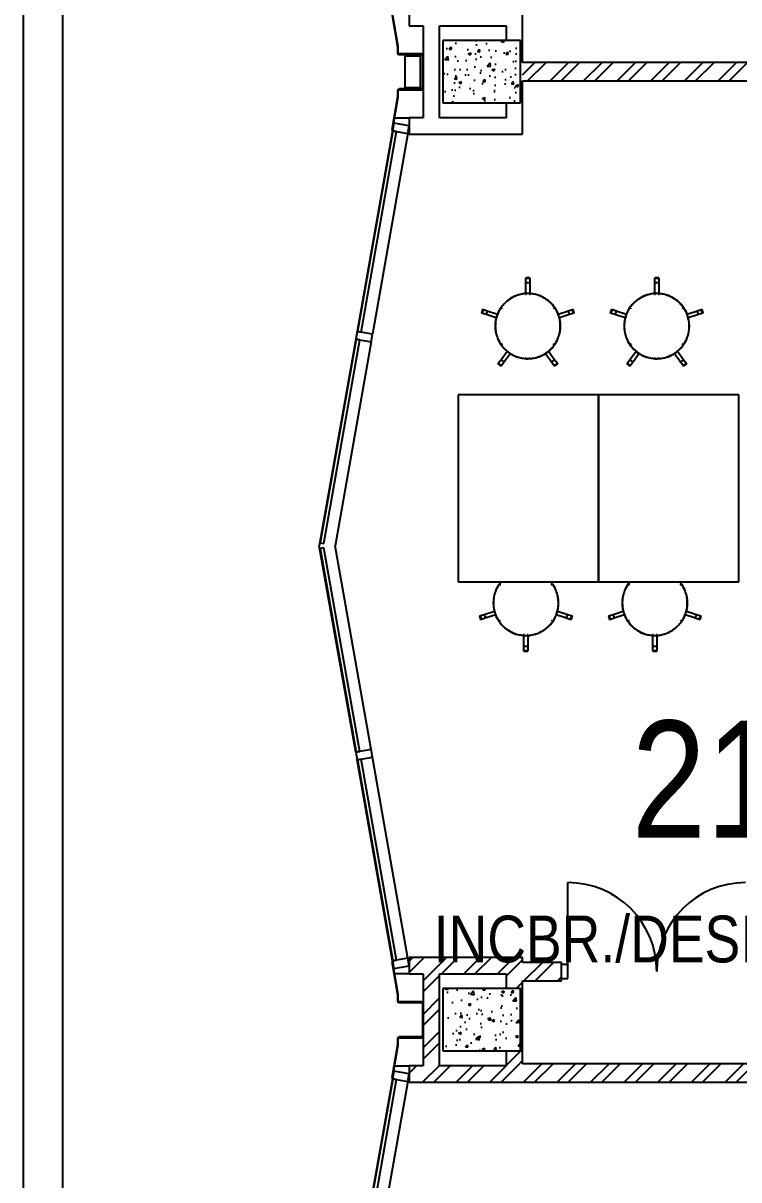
# Model space of a CAD drawing. Extents: x 6433 to 75181, y -2986 to 56414.
# Drawn here: x 21841 to 26433, y 13457 to 20876 of the extents above; entities that cross this region are included whole.
import ezdxf

# ---------------------------------------------------------------- set-up
doc = ezdxf.new("R2010")
doc.units = 0
doc.header["$MEASUREMENT"] = 0
for name, color, linetype in [('A-Column__Concrete', 7, 'CONTINUOUS'), ('A-Column__Steel', 4, 'CONTINUOUS'), ('A-Door', 160, 'CONTINUOUS'), ('A-Furniture', 252, 'CONTINUOUS'), ('A-Hatch__Brick', 2, 'CONTINUOUS'), ('A-Hatch__Concrete', 252, 'CONTINUOUS'), ('A-Text__Primary Room', 6, 'CONTINUOUS'), ('A-Wall__Brick', 6, 'CONTINUOUS'), ('A-Wall__Stud', 90, 'CONTINUOUS'), ('A-Window', 4, 'CONTINUOUS')]:
    doc.layers.add(name, color=color, linetype=linetype)
doc.styles.add('Arial Narrow', font='ARIALN.TTF', dxfattribs={"height": 750})
pattern_1 = [(45, (8381.06, 65736.02), (-107.76307, 107.76307), []), (45, (8452.9, 65736.02), (-107.76307, 107.76307), [])]
pattern_2 = [(50, (8381.06, 65736.02), (182.18467, -15.9391), [19.05, -209.55]), (355, (8381.06, 65736.02), (-35.2434, 191.05685), [15.24, -167.6406]), (100.45144, (8396.24, 65734.7), (146.94125, 175.11775), [16.19, -178.09024]), (46.1842, (8381.06, 65786.82), (271.079, -42.0423), [28.575, -314.325]), (96.63556, (8403.65, 65783.32), (237.4041, 247.4261), [24.285, -267.1356]), (351.18415, (8381.06, 65786.82), (237.4041, 247.4261), [22.86, -251.4597]), (21, (8406.46, 65774.12), (151.6144, -102.2652), [19.05, -209.55]), (326, (8406.46, 65774.12), (61.802, 184.18797), [15.24, -167.64]), (71.45144, (8419.1, 65765.6), (213.4164, 81.92277), [16.19, -178.08994]), (37.5, (8381.06, 65736.02), (3.0886, 84.55504), [0, -165.608, 0, -170.18, 0, -168.275]), (7.5, (8381.06, 65736.02), (66.81966, 100.18057), [0, -97.028, 0, -161.798, 0, -64.135]), (327.5, (8324.416, 65736.02), (135.590595, -5.72874), [0, -63.5, 0, -198.12, 0, -262.89]), (317.5, (8299.02, 65736.02), (148.12918, 25.4265), [0, -82.55, 0, -131.572, 0, -186.69])]

msp = doc.modelspace()

# ---------------------------------------------------------------- hatches: boundary and pattern name
at = {"layer": 'A-Hatch__Brick'}
h = msp.add_hatch(dxfattribs=at)
h.set_pattern_fill('ANSI32', color=256, scale=16, style=0)
h.set_pattern_definition(pattern_1)
h.paths.add_polyline_path([(28725.9, 20504.9), (28725.9, 20622.9), (25045.8, 20622.9), (25045.8, 20504.9), (28607.9, 20504.9)])
h = msp.add_hatch(dxfattribs=at)
h.set_pattern_fill('ANSI32', color=256, scale=16, style=0)
h.set_pattern_definition(pattern_1)
h.paths.add_polyline_path([(25045.8, 14851.9), (25045.8, 14883.9), (24317.6, 14883.9), (24317.6, 14778.9), (25045.8, 14778.9)])
h = msp.add_hatch(dxfattribs=at)
h.set_pattern_fill('ANSI32', color=256, scale=16, style=0)
h.set_pattern_definition(pattern_1)
h.paths.add_polyline_path([(26792.8, 14851.9), (26515.8, 14851.9), (26515.8, 14733.9), (26792.8, 14733.9)])
h.paths.add_polyline_path([(25295.8, 14851.9), (25045.8, 14851.9), (25045.8, 14733.9), (25295.8, 14733.9)])
h = msp.add_hatch(dxfattribs=at)
h.set_pattern_fill('ANSI32', color=256, scale=16, style=0)
h.set_pattern_definition(pattern_1)
h.paths.add_polyline_path([(24512.8, 14778.9), (24407.8, 14778.9), (24407.8, 14188.9), (24512.8, 14188.9), (24512.8, 14578.8)])
h = msp.add_hatch(dxfattribs=at)
h.set_pattern_fill('ANSI32', color=256, scale=16, style=0)
h.set_pattern_definition(pattern_1)
h.paths.add_polyline_path([(25045.8, 14733.9), (25045.8, 14778.9), (24940.8, 14778.9), (24940.8, 14683.9), (25032.8, 14683.9), (25032.8, 14283.9), (24940.8, 14283.9), (24940.8, 14188.9), (25045.8, 14188.9), (25045.8, 14683.9)])
h = msp.add_hatch(dxfattribs=at)
h.set_pattern_fill('ANSI32', color=256, scale=16, style=0)
h.set_pattern_definition(pattern_1)
h.paths.add_polyline_path([(25045.8, 14188.9), (24317.6, 14188.9), (24317.6, 14083.9), (25045.8, 14083.9)])
h = msp.add_hatch(dxfattribs=at)
h.set_pattern_fill('ANSI32', color=256, scale=16, style=0)
h.set_pattern_definition(pattern_1)
h.paths.add_polyline_path([(26910.8, 14084.9), (26910.8, 14201.9), (25045.8, 14201.9), (25045.8, 14083.9), (26910.8, 14083.9)])
at = {"layer": 'A-Hatch__Concrete'}
h = msp.add_hatch(dxfattribs=at)
h.set_pattern_fill('AR-CONC', color=256, style=0)
h.set_pattern_definition(pattern_2)
h.paths.add_polyline_path([(25032.8, 20763.9), (24532.8, 20763.9), (24532.8, 20363.9), (25032.8, 20363.9)])
h = msp.add_hatch(dxfattribs=at)
h.set_pattern_fill('AR-CONC', color=256, style=0)
h.set_pattern_definition(pattern_2)
h.paths.add_polyline_path([(25032.8, 14683.9), (24532.8, 14683.9), (24532.8, 14283.9), (25032.8, 14283.9)])

# ---------------------------------------------------------------- linework, layer by layer
at = {"layer": 'A-Column__Concrete'}
for p, q in [((24532.8, 20763.9), (24532.8, 20363.9)), ((25032.8, 20763.9), (24532.8, 20763.9)), ((25032.8, 20363.9), (25032.8, 20763.9)), ((24389.9, 20663.9), (24289.9, 20663.9)), ((24289.9, 20663.9), (24289.9, 20463.9)), ((24389.9, 20463.9), (24389.9, 20663.9)), ((24289.9, 20463.9), (24389.9, 20463.9)), ((24532.8, 20363.9), (25032.8, 20363.9)), ((24532.8, 14683.9), (24532.8, 14283.9)), ((25032.8, 14683.9), (24532.8, 14683.9)), ((25032.8, 14283.9), (25032.8, 14683.9)), ((24532.8, 14283.9), (25032.8, 14283.9))]:
    msp.add_line(p, q, dxfattribs=at)
at = {"layer": 'A-Column__Steel'}
for p, q in [((24205.8, 20937), (24243.2, 20724.8)), ((24248.2, 20725.3), (24210.7, 20937.9)), ((24243.2, 20724.8), (24243.2, 20683.9)), ((24248.2, 20683.9), (24248.2, 20725.3)), ((24397.8, 20678.9), (24253.2, 20678.9)), ((24253.2, 20673.9), (24398.2, 20673.9)), ((24403.2, 20668.9), (24403.2, 20458.9)), ((24407.8, 20458.9), (24407.8, 20668.9)), ((24243.2, 20402.9), (24205.8, 20190.8)), ((24210.7, 20189.9), (24248.2, 20402.5)), ((24243.2, 20443.9), (24243.2, 20402.9)), ((24248.2, 20402.5), (24248.2, 20443.9)), ((24398.2, 20453.9), (24253.2, 20453.9)), ((24253.2, 20448.9), (24397.8, 20448.9)), ((24205.8, 20190.8), (24210.7, 20189.9)), ((24210.7, 14857.9), (24205.8, 14857)), ((24205.8, 14857), (24243.2, 14644.8)), ((24248.2, 14645.3), (24210.7, 14857.9)), ((24243.2, 14644.8), (24243.2, 14603.9)), ((24248.2, 14603.9), (24248.2, 14645.3)), ((24397.8, 14598.9), (24253.2, 14598.9)), ((24253.2, 14593.9), (24398.2, 14593.9)), ((24403.2, 14588.9), (24403.2, 14378.9)), ((24407.8, 14378.9), (24407.8, 14588.9)), ((24243.2, 14322.9), (24205.8, 14110.8)), ((24210.7, 14109.9), (24248.2, 14322.5)), ((24243.2, 14363.9), (24243.2, 14322.9)), ((24248.2, 14322.5), (24248.2, 14363.9)), ((24398.2, 14373.9), (24253.2, 14373.9)), ((24253.2, 14368.9), (24397.8, 14368.9)), ((24205.8, 14110.8), (24210.7, 14109.9))]:
    msp.add_line(p, q, dxfattribs=at)
for centre, radius, start, end in [((24253.2, 20683.9), 10, 180, 270), ((24253.2, 20683.9), 5, 180, 270), ((24397.8, 20668.9), 10, 0, 90), ((24398.2, 20668.9), 5, 0, 90), ((24253.2, 20443.9), 10, 90, 180), ((24253.2, 20443.9), 5, 90, 180), ((24397.8, 20458.9), 10, 270, 0), ((24398.2, 20458.9), 5, 270, 0), ((24253.2, 14603.9), 10, 180, 270), ((24253.2, 14603.9), 5, 180, 270), ((24397.8, 14588.9), 10, 0, 90), ((24398.2, 14588.9), 5, 0, 90), ((24253.2, 14363.9), 10, 90, 180), ((24253.2, 14363.9), 5, 90, 180), ((24397.8, 14378.9), 10, 270, 0), ((24398.2, 14378.9), 5, 270, 0)]:
    msp.add_arc(centre, radius, start, end, dxfattribs=at)
at = {"layer": 'A-Door'}
for p, q in [((25335.8, 14793.9), (25335.8, 15363.9)), ((25335.8, 14837.9), (25295.8, 14837.9)), ((25335.8, 14747.9), (25335.8, 14837.9)), ((25295.8, 14747.9), (25335.8, 14747.9))]:
    msp.add_line(p, q, dxfattribs=at)
at = {"layer": 'A-Door', "color": 252}
for centre, start, end in [((25335.8, 14793.9), 0, 90), ((26475.8, 14793.9), 90, 180)]:
    msp.add_arc(centre, 570, start, end, dxfattribs=at)
at = {"layer": 'A-Furniture'}
for p, q in [((25091.7, 19242.5), (25066.3, 19242.5)), ((25066.3, 19209.6), (25066.3, 19242.5)), ((25091.7, 19242.5), (25066.3, 19242.5)), ((25091.7, 19237.7), (25066.3, 19237.7)), ((25091.7, 19242.5), (25091.7, 19209.6)), ((25918.7, 19242.5), (25893.3, 19242.5)), ((25893.3, 19209.6), (25893.3, 19242.5)), ((25918.7, 19242.5), (25893.3, 19242.5)), ((25918.7, 19237.7), (25893.3, 19237.7)), ((25918.7, 19242.5), (25918.7, 19209.6)), ((25064.6, 19140.9), (25056.3, 19140.2)), ((25072.9, 19141.4), (25064.6, 19140.9)), ((25091.7, 19210.4), (25066.3, 19210.4)), ((25066.3, 19204.2), (25066.3, 19210.4)), ((25091.7, 19210.4), (25066.3, 19210.4)), ((25066.3, 19141), (25066.3, 19204.2)), ((25081.3, 19141.4), (25072.9, 19141.4)), ((25089.6, 19141.2), (25081.3, 19141.4)), ((25097.9, 19140.6), (25089.6, 19141.2)), ((25091.7, 19210.4), (25091.7, 19204.2)), ((25091.7, 19204.2), (25091.7, 19141)), ((25891.6, 19140.9), (25883.3, 19140.2)), ((25899.9, 19141.4), (25891.6, 19140.9)), ((25918.7, 19210.4), (25893.3, 19210.4)), ((25893.3, 19204.2), (25893.3, 19210.4)), ((25918.7, 19210.4), (25893.3, 19210.4)), ((25893.3, 19141), (25893.3, 19204.2)), ((25908.3, 19141.4), (25899.9, 19141.4)), ((25916.6, 19141.2), (25908.3, 19141.4)), ((25924.9, 19140.6), (25916.6, 19141.2)), ((25918.7, 19210.4), (25918.7, 19204.2)), ((25918.7, 19204.2), (25918.7, 19141)), ((24919.8, 19067.5), (24914.5, 19061)), ((24925.3, 19073.8), (24919.8, 19067.5)), ((24931, 19079.8), (24925.3, 19073.8)), ((24937, 19085.6), (24931, 19079.8)), ((24943.2, 19091.2), (24937, 19085.6)), ((24949.7, 19096.5), (24943.2, 19091.2)), ((24956.3, 19101.5), (24949.7, 19096.5)), ((24963.1, 19106.3), (24956.3, 19101.5)), ((24970.2, 19110.8), (24963.1, 19106.3)), ((24977.4, 19115), (24970.2, 19110.8)), ((24984.7, 19118.9), (24977.4, 19115)), ((24992.2, 19122.5), (24984.7, 19118.9)), ((24999.9, 19125.8), (24992.2, 19122.5)), ((25007.7, 19128.9), (24999.9, 19125.8)), ((25015.6, 19131.6), (25007.7, 19128.9)), ((25023.6, 19133.9), (25015.6, 19131.6)), ((25031.6, 19136), (25023.6, 19133.9)), ((25039.8, 19137.7), (25031.6, 19136)), ((25048, 19139.1), (25039.8, 19137.7)), ((25056.3, 19140.2), (25048, 19139.1)), ((25106.2, 19139.7), (25097.9, 19140.6)), ((25114.5, 19138.4), (25106.2, 19139.7)), ((25122.6, 19136.8), (25114.5, 19138.4)), ((25130.8, 19134.9), (25122.6, 19136.8)), ((25138.8, 19132.7), (25130.8, 19134.9)), ((25146.7, 19130.1), (25138.8, 19132.7)), ((25154.6, 19127.3), (25146.7, 19130.1)), ((25162.3, 19124.1), (25154.6, 19127.3)), ((25169.9, 19120.6), (25162.3, 19124.1)), ((25177.3, 19116.8), (25169.9, 19120.6)), ((25184.6, 19112.8), (25177.3, 19116.8)), ((25191.7, 19108.4), (25184.6, 19112.8)), ((25198.6, 19103.7), (25191.7, 19108.4)), ((25205.3, 19098.8), (25198.6, 19103.7)), ((25211.9, 19093.6), (25205.3, 19098.8)), ((25218.2, 19088.2), (25211.9, 19093.6)), ((25224.3, 19082.5), (25218.2, 19088.2)), ((25230.1, 19076.6), (25224.3, 19082.5)), ((25235.8, 19070.4), (25230.1, 19076.6)), ((25241.1, 19064), (25235.8, 19070.4)), ((25746.8, 19067.5), (25741.5, 19061)), ((25752.3, 19073.8), (25746.8, 19067.5)), ((25758, 19079.8), (25752.3, 19073.8)), ((25764, 19085.6), (25758, 19079.8)), ((25770.2, 19091.2), (25764, 19085.6)), ((25776.7, 19096.5), (25770.2, 19091.2)), ((25783.3, 19101.5), (25776.7, 19096.5)), ((25790.2, 19106.3), (25783.3, 19101.5)), ((25797.2, 19110.8), (25790.2, 19106.3)), ((25804.4, 19115), (25797.2, 19110.8)), ((25811.8, 19118.9), (25804.4, 19115)), ((25819.3, 19122.5), (25811.8, 19118.9)), ((25826.9, 19125.8), (25819.3, 19122.5)), ((25834.7, 19128.9), (25826.9, 19125.8)), ((25842.6, 19131.6), (25834.7, 19128.9)), ((25850.6, 19133.9), (25842.6, 19131.6)), ((25858.7, 19136), (25850.6, 19133.9)), ((25866.8, 19137.7), (25858.7, 19136)), ((25875, 19139.1), (25866.8, 19137.7)), ((25883.3, 19140.2), (25875, 19139.1)), ((25933.2, 19139.7), (25924.9, 19140.6)), ((25941.5, 19138.4), (25933.2, 19139.7)), ((25949.7, 19136.8), (25941.5, 19138.4)), ((25957.8, 19134.9), (25949.7, 19136.8)), ((25965.8, 19132.7), (25957.8, 19134.9)), ((25973.8, 19130.1), (25965.8, 19132.7)), ((25981.6, 19127.3), (25973.8, 19130.1)), ((25989.3, 19124.1), (25981.6, 19127.3)), ((25996.9, 19120.6), (25989.3, 19124.1)), ((26004.3, 19116.8), (25996.9, 19120.6)), ((26011.6, 19112.8), (26004.3, 19116.8)), ((26018.7, 19108.4), (26011.6, 19112.8)), ((26025.6, 19103.7), (26018.7, 19108.4)), ((26032.4, 19098.8), (26025.6, 19103.7)), ((26038.9, 19093.6), (26032.4, 19098.8)), ((26045.2, 19088.2), (26038.9, 19093.6)), ((26051.3, 19082.5), (26045.2, 19088.2)), ((26057.2, 19076.6), (26051.3, 19082.5)), ((26062.8, 19070.4), (26057.2, 19076.6)), ((26068.2, 19064), (26062.8, 19070.4)), ((24788.6, 19040.7), (24780.8, 19016.5)), ((24788.6, 19040.7), (24780.8, 19016.5)), ((24812, 19006.4), (24780.8, 19016.5)), ((24793.2, 19039.2), (24785.3, 19015.1)), ((24788.6, 19040.7), (24819.9, 19030.6)), ((24819.1, 19030.8), (24811.2, 19006.7)), ((24819.1, 19030.8), (24811.2, 19006.7)), ((24817.2, 19004.7), (24811.2, 19006.7)), ((24876.7, 18985.4), (24817.2, 19004.7)), ((24819.1, 19030.8), (24825, 19028.9)), ((24825, 19028.9), (24885.3, 19009.3)), ((24879.9, 18994.9), (24877.6, 18986.9)), ((24882.6, 19002.8), (24879.9, 18994.9)), ((24885.5, 19010.6), (24882.6, 19002.8)), ((24888.8, 19018.3), (24885.5, 19010.6)), ((24892.3, 19025.8), (24888.8, 19018.3)), ((24896.2, 19033.2), (24892.3, 19025.8)), ((24900.3, 19040.4), (24896.2, 19033.2)), ((24904.8, 19047.5), (24900.3, 19040.4)), ((24909.5, 19054.4), (24904.8, 19047.5)), ((24914.5, 19061), (24909.5, 19054.4)), ((25246.3, 19057.5), (25241.1, 19064)), ((25251.1, 19050.7), (25246.3, 19057.5)), ((25255.7, 19043.7), (25251.1, 19050.7)), ((25260, 19036.5), (25255.7, 19043.7)), ((25264, 19029.2), (25260, 19036.5)), ((25267.7, 19021.7), (25264, 19029.2)), ((25271.1, 19014.1), (25267.7, 19021.7)), ((25274.2, 19006.4), (25271.1, 19014.1)), ((25272.7, 19009.3), (25333, 19028.9)), ((25276.9, 18998.5), (25274.2, 19006.4)), ((25279.4, 18990.6), (25276.9, 18998.5)), ((25340.9, 19004.7), (25281.3, 18985.4)), ((25333, 19028.9), (25338.9, 19030.8)), ((25338.2, 19030.6), (25369.4, 19040.7)), ((25346.8, 19006.7), (25338.9, 19030.8)), ((25346.8, 19006.7), (25338.9, 19030.8)), ((25346.8, 19006.7), (25340.9, 19004.7)), ((25377.2, 19016.5), (25346, 19006.4)), ((25372.7, 19015.1), (25364.9, 19039.2)), ((25377.2, 19016.5), (25369.4, 19040.7)), ((25377.2, 19016.5), (25369.4, 19040.7)), ((25615.7, 19040.7), (25607.8, 19016.5)), ((25615.7, 19040.7), (25607.8, 19016.5)), ((25639, 19006.4), (25607.8, 19016.5)), ((25620.2, 19039.2), (25612.3, 19015.1)), ((25615.7, 19040.7), (25646.9, 19030.6)), ((25646.1, 19030.8), (25638.3, 19006.7)), ((25646.1, 19030.8), (25638.3, 19006.7)), ((25644.2, 19004.7), (25638.3, 19006.7)), ((25703.8, 18985.4), (25644.2, 19004.7)), ((25646.1, 19030.8), (25652, 19028.9)), ((25652, 19028.9), (25712.4, 19009.3)), ((25706.9, 18994.9), (25704.6, 18986.9)), ((25709.6, 19002.8), (25706.9, 18994.9)), ((25712.5, 19010.6), (25709.6, 19002.8)), ((25715.8, 19018.3), (25712.5, 19010.6)), ((25719.3, 19025.8), (25715.8, 19018.3)), ((25723.2, 19033.2), (25719.3, 19025.8)), ((25727.4, 19040.4), (25723.2, 19033.2)), ((25731.8, 19047.5), (25727.4, 19040.4)), ((25736.5, 19054.4), (25731.8, 19047.5)), ((25741.5, 19061), (25736.5, 19054.4)), ((26073.3, 19057.5), (26068.2, 19064)), ((26078.1, 19050.7), (26073.3, 19057.5)), ((26082.7, 19043.7), (26078.1, 19050.7)), ((26087, 19036.5), (26082.7, 19043.7)), ((26091, 19029.2), (26087, 19036.5)), ((26094.7, 19021.7), (26091, 19029.2)), ((26098.1, 19014.1), (26094.7, 19021.7)), ((26101.2, 19006.4), (26098.1, 19014.1)), ((26099.7, 19009.3), (26160.1, 19028.9)), ((26104, 18998.5), (26101.2, 19006.4)), ((26106.4, 18990.6), (26104, 18998.5)), ((26167.9, 19004.7), (26108.3, 18985.4)), ((26160.1, 19028.9), (26166, 19030.8)), ((26165.2, 19030.6), (26196.4, 19040.7)), ((26173.8, 19006.7), (26166, 19030.8)), ((26173.8, 19006.7), (26166, 19030.8)), ((26173.8, 19006.7), (26167.9, 19004.7)), ((26204.3, 19016.5), (26173, 19006.4)), ((26199.7, 19015.1), (26191.9, 19039.2)), ((26204.3, 19016.5), (26196.4, 19040.7)), ((26204.3, 19016.5), (26196.4, 19040.7)), ((24870.6, 18937.4), (24870.5, 18932.9)), ((24870.5, 18932.9), (24870.7, 18924.6)), ((24870.9, 18945.8), (24870.6, 18937.4)), ((24870.7, 18924.6), (24871.2, 18916.3)), ((24871.6, 18954.1), (24870.9, 18945.8)), ((24872.6, 18962.4), (24871.6, 18954.1)), ((24873.9, 18970.6), (24872.6, 18962.4)), ((24875.6, 18978.8), (24873.9, 18970.6)), ((24877.6, 18986.9), (24875.6, 18978.8)), ((25281.5, 18982.5), (25279.4, 18990.6)), ((25283.4, 18974.4), (25281.5, 18982.5)), ((25284.9, 18966.2), (25283.4, 18974.4)), ((25286, 18957.9), (25284.9, 18966.2)), ((25286.9, 18949.6), (25286, 18957.9)), ((25286.4, 18911.8), (25287.1, 18920.1)), ((25287.4, 18941.3), (25286.9, 18949.6)), ((25287.1, 18920.1), (25287.5, 18928.4)), ((25287.5, 18932.9), (25287.4, 18941.3)), ((25287.5, 18928.4), (25287.5, 18932.9)), ((25697.6, 18937.4), (25697.5, 18932.9)), ((25697.5, 18932.9), (25697.7, 18924.6)), ((25697.9, 18945.8), (25697.6, 18937.4)), ((25697.7, 18924.6), (25698.2, 18916.3)), ((25698.6, 18954.1), (25697.9, 18945.8)), ((25699.6, 18962.4), (25698.6, 18954.1)), ((25701, 18970.6), (25699.6, 18962.4)), ((25702.6, 18978.8), (25701, 18970.6)), ((25704.6, 18986.9), (25702.6, 18978.8)), ((26108.6, 18982.5), (26106.4, 18990.6)), ((26110.4, 18974.4), (26108.6, 18982.5)), ((26111.9, 18966.2), (26110.4, 18974.4)), ((26113, 18957.9), (26111.9, 18966.2)), ((26113.9, 18949.6), (26113, 18957.9)), ((26113.5, 18911.8), (26114.2, 18920.1)), ((26114.4, 18941.3), (26113.9, 18949.6)), ((26114.2, 18920.1), (26114.5, 18928.4)), ((26114.5, 18932.9), (26114.4, 18941.3)), ((26114.5, 18928.4), (26114.5, 18932.9)), ((24871.2, 18916.3), (24872, 18908)), ((24872, 18908), (24873.2, 18899.7)), ((24873.2, 18899.7), (24874.7, 18891.5)), ((24874.7, 18891.5), (24876.5, 18883.4)), ((24876.5, 18883.4), (24878.6, 18875.3)), ((24878.6, 18875.3), (24881.1, 18867.3)), ((24881.1, 18867.3), (24883.9, 18859.5)), ((24883.9, 18859.5), (24887, 18851.7)), ((24887, 18851.7), (24890.4, 18844.1)), ((24890.4, 18844.1), (24894.1, 18836.6)), ((25265.7, 18840.1), (25269.3, 18847.6)), ((25269.3, 18847.6), (25272.5, 18855.3)), ((25272.5, 18855.3), (25275.5, 18863.1)), ((25275.5, 18863.1), (25278.1, 18871)), ((25278.1, 18871), (25280.4, 18879)), ((25280.4, 18879), (25282.4, 18887.1)), ((25282.4, 18887.1), (25284.1, 18895.3)), ((25284.1, 18895.3), (25285.4, 18903.5)), ((25285.4, 18903.5), (25286.4, 18911.8)), ((25698.2, 18916.3), (25699, 18908)), ((25699, 18908), (25700.2, 18899.7)), ((25700.2, 18899.7), (25701.7, 18891.5)), ((25701.7, 18891.5), (25703.5, 18883.4)), ((25703.5, 18883.4), (25705.6, 18875.3)), ((25705.6, 18875.3), (25708.1, 18867.3)), ((25708.1, 18867.3), (25710.9, 18859.5)), ((25710.9, 18859.5), (25714, 18851.7)), ((25714, 18851.7), (25717.4, 18844.1)), ((25717.4, 18844.1), (25721.1, 18836.6)), ((26092.7, 18840.1), (26096.3, 18847.6)), ((26096.3, 18847.6), (26099.5, 18855.3)), ((26099.5, 18855.3), (26102.5, 18863.1)), ((26102.5, 18863.1), (26105.1, 18871)), ((26105.1, 18871), (26107.5, 18879)), ((26107.5, 18879), (26109.4, 18887.1)), ((26109.4, 18887.1), (26111.1, 18895.3)), ((26111.1, 18895.3), (26112.5, 18903.5)), ((26112.5, 18903.5), (26113.5, 18911.8)), ((24894.1, 18836.6), (24898.1, 18829.3)), ((24898.1, 18829.3), (24902.4, 18822.2)), ((24902.4, 18822.2), (24906.9, 18815.2)), ((24906.9, 18815.2), (24911.8, 18808.4)), ((24909.3, 18721), (24946.6, 18772.4)), ((24911.8, 18808.4), (24916.9, 18801.8)), ((24916.9, 18801.8), (24922.3, 18795.4)), ((24922.3, 18795.4), (24927.9, 18789.3)), ((24927.9, 18789.3), (24933.7, 18783.4)), ((24933.7, 18783.4), (24939.8, 18777.7)), ((24939.8, 18777.7), (24946.2, 18772.2)), ((24946.2, 18772.2), (24952.7, 18767)), ((25208.4, 18769.4), (25214.8, 18774.7)), ((25211.4, 18772.4), (25248.7, 18721)), ((25214.8, 18774.7), (25221, 18780.3)), ((25221, 18780.3), (25227, 18786.1)), ((25227, 18786.1), (25232.8, 18792.1)), ((25232.8, 18792.1), (25238.3, 18798.4)), ((25238.3, 18798.4), (25243.5, 18804.8)), ((25243.5, 18804.8), (25248.5, 18811.5)), ((25248.5, 18811.5), (25253.2, 18818.4)), ((25253.2, 18818.4), (25257.7, 18825.4)), ((25257.7, 18825.4), (25261.8, 18832.7)), ((25261.8, 18832.7), (25265.7, 18840.1)), ((25721.1, 18836.6), (25725.1, 18829.3)), ((25725.1, 18829.3), (25729.4, 18822.2)), ((25729.4, 18822.2), (25733.9, 18815.2)), ((25733.9, 18815.2), (25738.8, 18808.4)), ((25736.3, 18721), (25773.6, 18772.4)), ((25738.8, 18808.4), (25743.9, 18801.8)), ((25743.9, 18801.8), (25749.3, 18795.4)), ((25749.3, 18795.4), (25754.9, 18789.3)), ((25754.9, 18789.3), (25760.8, 18783.4)), ((25760.8, 18783.4), (25766.9, 18777.7)), ((25766.9, 18777.7), (25773.2, 18772.2)), ((25773.2, 18772.2), (25779.7, 18767)), ((26035.4, 18769.4), (26041.8, 18774.7)), ((26038.4, 18772.4), (26075.7, 18721)), ((26041.8, 18774.7), (26048, 18780.3)), ((26048, 18780.3), (26054, 18786.1)), ((26054, 18786.1), (26059.8, 18792.1)), ((26059.8, 18792.1), (26065.3, 18798.4)), ((26065.3, 18798.4), (26070.6, 18804.8)), ((26070.6, 18804.8), (26075.5, 18811.5)), ((26075.5, 18811.5), (26080.3, 18818.4)), ((26080.3, 18818.4), (26084.7, 18825.4)), ((26084.7, 18825.4), (26088.9, 18832.7)), ((26088.9, 18832.7), (26092.7, 18840.1)), ((24886.8, 18690.1), (24904.6, 18714.5)), ((24905.7, 18716), (24909.3, 18721)), ((24905.7, 18716), (24926.2, 18701.1)), ((24905.7, 18716), (24926.2, 18701.1)), ((24925.1, 18699.6), (24907.4, 18675.2)), ((24929.9, 18706.1), (24926.2, 18701.1)), ((24966.8, 18757), (24929.9, 18706.1)), ((24952.7, 18767), (24959.4, 18762.1)), ((24959.4, 18762.1), (24966.4, 18757.5)), ((24966.4, 18757.5), (24973.5, 18753.1)), ((24973.5, 18753.1), (24980.7, 18749)), ((24980.7, 18749), (24988.2, 18745.3)), ((24988.2, 18745.3), (24995.7, 18741.8)), ((24995.7, 18741.8), (25003.5, 18738.6)), ((25003.5, 18738.6), (25011.3, 18735.7)), ((25011.3, 18735.7), (25019.2, 18733.2)), ((25019.2, 18733.2), (25027.3, 18730.9)), ((25027.3, 18730.9), (25035.4, 18729)), ((25035.4, 18729), (25043.6, 18727.5)), ((25043.6, 18727.5), (25051.8, 18726.2)), ((25051.8, 18726.2), (25060.1, 18725.3)), ((25060.1, 18725.3), (25068.4, 18724.7)), ((25068.4, 18724.7), (25076.8, 18724.4)), ((25076.8, 18724.4), (25085.1, 18724.5)), ((25085.1, 18724.5), (25093.4, 18724.9)), ((25093.4, 18724.9), (25101.7, 18725.7)), ((25101.7, 18725.7), (25110, 18726.7)), ((25110, 18726.7), (25118.2, 18728.1)), ((25118.2, 18728.1), (25126.4, 18729.9)), ((25126.4, 18729.9), (25134.5, 18731.9)), ((25134.5, 18731.9), (25142.5, 18734.3)), ((25142.5, 18734.3), (25150.4, 18737)), ((25150.4, 18737), (25158.1, 18740)), ((25158.1, 18740), (25165.8, 18743.3)), ((25165.8, 18743.3), (25173.3, 18747)), ((25173.3, 18747), (25180.7, 18750.9)), ((25180.7, 18750.9), (25187.9, 18755.1)), ((25187.9, 18755.1), (25194.9, 18759.6)), ((25228.2, 18706.1), (25191.2, 18757)), ((25194.9, 18759.6), (25201.7, 18764.4)), ((25201.7, 18764.4), (25208.4, 18769.4)), ((25231.8, 18701.1), (25228.2, 18706.1)), ((25231.8, 18701.1), (25252.4, 18716)), ((25231.8, 18701.1), (25252.4, 18716)), ((25250.6, 18675.2), (25232.9, 18699.6)), ((25248.7, 18721), (25252.4, 18716)), ((25253.5, 18714.5), (25271.2, 18690.1)), ((25713.9, 18690.1), (25731.6, 18714.5)), ((25732.7, 18716), (25736.3, 18721)), ((25732.7, 18716), (25753.2, 18701.1)), ((25732.7, 18716), (25753.2, 18701.1)), ((25752.1, 18699.6), (25734.4, 18675.2)), ((25756.9, 18706.1), (25753.2, 18701.1)), ((25793.8, 18757), (25756.9, 18706.1)), ((25779.7, 18767), (25786.5, 18762.1)), ((25786.5, 18762.1), (25793.4, 18757.5)), ((25793.4, 18757.5), (25800.5, 18753.1)), ((25800.5, 18753.1), (25807.8, 18749)), ((25807.8, 18749), (25815.2, 18745.3)), ((25815.2, 18745.3), (25822.8, 18741.8)), ((25822.8, 18741.8), (25830.5, 18738.6)), ((25830.5, 18738.6), (25838.3, 18735.7)), ((25838.3, 18735.7), (25846.3, 18733.2)), ((25846.3, 18733.2), (25854.3, 18730.9)), ((25854.3, 18730.9), (25862.4, 18729)), ((25862.4, 18729), (25870.6, 18727.5)), ((25870.6, 18727.5), (25878.8, 18726.2)), ((25878.8, 18726.2), (25887.1, 18725.3)), ((25887.1, 18725.3), (25895.5, 18724.7)), ((25895.5, 18724.7), (25903.8, 18724.4)), ((25903.8, 18724.4), (25912.1, 18724.5)), ((25912.1, 18724.5), (25920.5, 18724.9)), ((25920.5, 18724.9), (25928.8, 18725.7)), ((25928.8, 18725.7), (25937, 18726.7)), ((25937, 18726.7), (25945.3, 18728.1)), ((25945.3, 18728.1), (25953.4, 18729.9)), ((25953.4, 18729.9), (25961.5, 18731.9)), ((25961.5, 18731.9), (25969.5, 18734.3)), ((25969.5, 18734.3), (25977.4, 18737)), ((25977.4, 18737), (25985.2, 18740)), ((25985.2, 18740), (25992.8, 18743.3)), ((25992.8, 18743.3), (26000.3, 18747)), ((26000.3, 18747), (26007.7, 18750.9)), ((26007.7, 18750.9), (26014.9, 18755.1)), ((26014.9, 18755.1), (26021.9, 18759.6)), ((26055.2, 18706.1), (26018.2, 18757)), ((26021.9, 18759.6), (26028.7, 18764.4)), ((26028.7, 18764.4), (26035.4, 18769.4)), ((26058.8, 18701.1), (26055.2, 18706.1)), ((26058.8, 18701.1), (26079.4, 18716)), ((26058.8, 18701.1), (26079.4, 18716)), ((26077.7, 18675.2), (26059.9, 18699.6)), ((26075.7, 18721), (26079.4, 18716)), ((26080.5, 18714.5), (26098.2, 18690.1)), ((24886.8, 18690.1), (24907.4, 18675.2)), ((24886.8, 18690.1), (24907.4, 18675.2)), ((24889.6, 18694), (24910.2, 18679)), ((25247.8, 18679), (25268.4, 18694)), ((25250.6, 18675.2), (25271.2, 18690.1)), ((25250.6, 18675.2), (25271.2, 18690.1)), ((25713.9, 18690.1), (25734.4, 18675.2)), ((25713.9, 18690.1), (25734.4, 18675.2)), ((25716.7, 18694), (25737.2, 18679)), ((26074.9, 18679), (26095.4, 18694)), ((26077.7, 18675.2), (26098.2, 18690.1)), ((26077.7, 18675.2), (26098.2, 18690.1)), ((25532.8, 18491.9), (24632.8, 18491.9)), ((24632.8, 18491.9), (24632.8, 17291.9)), ((26432.8, 18491.9), (25532.8, 18491.9)), ((25532.8, 18491.9), (25532.8, 17291.9)), ((25532.8, 17291.9), (25532.8, 18491.9)), ((26432.8, 17291.9), (26432.8, 18491.9)), ((24632.8, 17291.9), (25532.8, 17291.9)), ((24907.4, 17291.8), (24902.2, 17285.3)), ((25228.8, 17288.3), (25225.8, 17291.9)), ((25233.9, 17281.8), (25228.8, 17288.3)), ((25532.8, 17291.9), (26432.8, 17291.9)), ((25734.4, 17291.8), (25729.2, 17285.3)), ((26055.8, 17288.3), (26052.8, 17291.9)), ((26060.9, 17281.8), (26055.8, 17288.3)), ((24867.6, 17219.2), (24865.3, 17211.2)), ((24870.2, 17227.1), (24867.6, 17219.2)), ((24873.2, 17234.9), (24870.2, 17227.1)), ((24876.4, 17242.6), (24873.2, 17234.9)), ((24880, 17250.1), (24876.4, 17242.6)), ((24883.8, 17257.5), (24880, 17250.1)), ((24888, 17264.7), (24883.8, 17257.5)), ((24892.4, 17271.8), (24888, 17264.7)), ((24897.2, 17278.7), (24892.4, 17271.8)), ((24902.2, 17285.3), (24897.2, 17278.7)), ((25238.8, 17275), (25233.9, 17281.8)), ((25243.3, 17268), (25238.8, 17275)), ((25247.6, 17260.8), (25243.3, 17268)), ((25251.6, 17253.5), (25247.6, 17260.8)), ((25255.3, 17246), (25251.6, 17253.5)), ((25258.7, 17238.4), (25255.3, 17246)), ((25261.8, 17230.7), (25258.7, 17238.4)), ((25264.6, 17222.8), (25261.8, 17230.7)), ((25267.1, 17214.9), (25264.6, 17222.8)), ((25269.2, 17206.8), (25267.1, 17214.9)), ((25694.6, 17219.2), (25692.3, 17211.2)), ((25697.2, 17227.1), (25694.6, 17219.2)), ((25700.2, 17234.9), (25697.2, 17227.1)), ((25703.4, 17242.6), (25700.2, 17234.9)), ((25707, 17250.1), (25703.4, 17242.6)), ((25710.9, 17257.5), (25707, 17250.1)), ((25715, 17264.7), (25710.9, 17257.5)), ((25719.5, 17271.8), (25715, 17264.7)), ((25724.2, 17278.7), (25719.5, 17271.8)), ((25729.2, 17285.3), (25724.2, 17278.7)), ((26065.8, 17275), (26060.9, 17281.8)), ((26070.4, 17268), (26065.8, 17275)), ((26074.6, 17260.8), (26070.4, 17268)), ((26078.6, 17253.5), (26074.6, 17260.8)), ((26082.3, 17246), (26078.6, 17253.5)), ((26085.7, 17238.4), (26082.3, 17246)), ((26088.8, 17230.7), (26085.7, 17238.4)), ((26091.6, 17222.8), (26088.8, 17230.7)), ((26094.1, 17214.9), (26091.6, 17222.8)), ((26096.2, 17206.8), (26094.1, 17214.9)), ((24858.6, 17170.1), (24858.2, 17161.7)), ((24858.2, 17161.7), (24858.2, 17157.2)), ((24858.2, 17157.2), (24858.3, 17148.9)), ((24858.3, 17148.9), (24858.8, 17140.6)), ((24859.2, 17178.4), (24858.6, 17170.1)), ((24858.8, 17140.6), (24859.7, 17132.3)), ((24860.2, 17186.7), (24859.2, 17178.4)), ((24861.6, 17194.9), (24860.2, 17186.7)), ((24863.3, 17203.1), (24861.6, 17194.9)), ((24865.3, 17211.2), (24863.3, 17203.1)), ((25271, 17198.7), (25269.2, 17206.8)), ((25272.5, 17190.5), (25271, 17198.7)), ((25273.7, 17182.2), (25272.5, 17190.5)), ((25274.5, 17173.9), (25273.7, 17182.2)), ((25274.1, 17136.1), (25274.8, 17144.4)), ((25275, 17165.6), (25274.5, 17173.9)), ((25274.8, 17144.4), (25275.1, 17152.7)), ((25275.2, 17157.2), (25275, 17165.6)), ((25275.1, 17152.7), (25275.2, 17157.2)), ((25685.6, 17170.1), (25685.2, 17161.7)), ((25685.2, 17161.7), (25685.2, 17157.2)), ((25685.2, 17157.2), (25685.4, 17148.9)), ((25685.4, 17148.9), (25685.9, 17140.6)), ((25686.3, 17178.4), (25685.6, 17170.1)), ((25685.9, 17140.6), (25686.7, 17132.3)), ((25687.3, 17186.7), (25686.3, 17178.4)), ((25688.6, 17194.9), (25687.3, 17186.7)), ((25690.3, 17203.1), (25688.6, 17194.9)), ((25692.3, 17211.2), (25690.3, 17203.1)), ((26098, 17198.7), (26096.2, 17206.8)), ((26099.5, 17190.5), (26098, 17198.7)), ((26100.7, 17182.2), (26099.5, 17190.5)), ((26101.5, 17173.9), (26100.7, 17182.2)), ((26101.1, 17136.1), (26101.8, 17144.4)), ((26102, 17165.6), (26101.5, 17173.9)), ((26101.8, 17144.4), (26102.2, 17152.7)), ((26102.2, 17157.2), (26102, 17165.6)), ((26102.2, 17152.7), (26102.2, 17157.2)), ((24768.4, 17073.6), (24799.7, 17083.8)), ((24768.4, 17073.6), (24776.3, 17049.5)), ((24768.4, 17073.6), (24776.3, 17049.5)), ((24773, 17075.1), (24780.8, 17050.9)), ((24798.9, 17083.5), (24804.8, 17085.4)), ((24798.9, 17083.5), (24806.7, 17059.4)), ((24798.9, 17083.5), (24806.7, 17059.4)), ((24804.8, 17085.4), (24864.4, 17104.8)), ((24873, 17080.9), (24812.7, 17061.3)), ((24859.7, 17132.3), (24860.8, 17124)), ((24860.8, 17124), (24862.3, 17115.8)), ((24862.3, 17115.8), (24864.1, 17107.7)), ((24864.1, 17107.7), (24866.3, 17099.6)), ((24866.3, 17099.6), (24868.7, 17091.6)), ((24868.7, 17091.6), (24871.5, 17083.8)), ((24871.5, 17083.8), (24874.6, 17076)), ((24874.6, 17076), (24878, 17068.4)), ((24878, 17068.4), (24881.7, 17061)), ((25249.5, 17057), (25253.4, 17064.4)), ((25253.4, 17064.4), (25256.9, 17071.9)), ((25256.9, 17071.9), (25260.2, 17079.6)), ((25260.2, 17079.6), (25263.1, 17087.4)), ((25320.7, 17061.3), (25260.3, 17080.9)), ((25263.1, 17087.4), (25265.8, 17095.3)), ((25265.8, 17095.3), (25268.1, 17103.3)), ((25268.1, 17103.3), (25270.1, 17111.4)), ((25269, 17104.8), (25328.5, 17085.4)), ((25270.1, 17111.4), (25271.8, 17119.6)), ((25271.8, 17119.6), (25273.1, 17127.8)), ((25273.1, 17127.8), (25274.1, 17136.1)), ((25326.6, 17059.4), (25334.4, 17083.5)), ((25326.6, 17059.4), (25334.4, 17083.5)), ((25328.5, 17085.4), (25334.4, 17083.5)), ((25333.7, 17083.8), (25364.9, 17073.6)), ((25352.5, 17050.9), (25360.4, 17075.1)), ((25357.1, 17049.5), (25364.9, 17073.6)), ((25357.1, 17049.5), (25364.9, 17073.6)), ((25595.5, 17073.6), (25626.7, 17083.8)), ((25595.5, 17073.6), (25603.3, 17049.5)), ((25595.5, 17073.6), (25603.3, 17049.5)), ((25600, 17075.1), (25607.8, 17050.9)), ((25625.9, 17083.5), (25631.8, 17085.4)), ((25625.9, 17083.5), (25633.8, 17059.4)), ((25625.9, 17083.5), (25633.8, 17059.4)), ((25631.8, 17085.4), (25691.4, 17104.8)), ((25700, 17080.9), (25639.7, 17061.3)), ((25686.7, 17132.3), (25687.8, 17124)), ((25687.8, 17124), (25689.3, 17115.8)), ((25689.3, 17115.8), (25691.2, 17107.7)), ((25691.2, 17107.7), (25693.3, 17099.6)), ((25693.3, 17099.6), (25695.8, 17091.6)), ((25695.8, 17091.6), (25698.6, 17083.8)), ((25698.6, 17083.8), (25701.6, 17076)), ((25701.6, 17076), (25705, 17068.4)), ((25705, 17068.4), (25708.7, 17061)), ((26076.5, 17057), (26080.4, 17064.4)), ((26080.4, 17064.4), (26083.9, 17071.9)), ((26083.9, 17071.9), (26087.2, 17079.6)), ((26087.2, 17079.6), (26090.2, 17087.4)), ((26147.7, 17061.3), (26087.4, 17080.9)), ((26090.2, 17087.4), (26092.8, 17095.3)), ((26092.8, 17095.3), (26095.1, 17103.3)), ((26095.1, 17103.3), (26097.1, 17111.4)), ((26096, 17104.8), (26155.6, 17085.4)), ((26097.1, 17111.4), (26098.8, 17119.6)), ((26098.8, 17119.6), (26100.1, 17127.8)), ((26100.1, 17127.8), (26101.1, 17136.1)), ((26153.6, 17059.4), (26161.5, 17083.5)), ((26153.6, 17059.4), (26161.5, 17083.5)), ((26155.6, 17085.4), (26161.5, 17083.5)), ((26160.7, 17083.8), (26191.9, 17073.6)), ((26179.6, 17050.9), (26187.4, 17075.1)), ((26184.1, 17049.5), (26191.9, 17073.6)), ((26184.1, 17049.5), (26191.9, 17073.6)), ((24807.5, 17059.6), (24776.3, 17049.5)), ((24812.7, 17061.3), (24806.7, 17059.4)), ((24881.7, 17061), (24885.7, 17053.6)), ((24885.7, 17053.6), (24890, 17046.5)), ((24890, 17046.5), (24894.6, 17039.5)), ((24894.6, 17039.5), (24899.4, 17032.7)), ((24899.4, 17032.7), (24904.5, 17026.1)), ((24904.5, 17026.1), (24909.9, 17019.7)), ((24909.9, 17019.7), (24915.5, 17013.6)), ((24915.5, 17013.6), (24921.4, 17007.7)), ((24921.4, 17007.7), (24927.5, 17002)), ((24927.5, 17002), (24933.8, 16996.5)), ((24933.8, 16996.5), (24940.4, 16991.3)), ((24940.4, 16991.3), (24947.1, 16986.4)), ((25189.4, 16988.7), (25196, 16993.7)), ((25196, 16993.7), (25202.5, 16999)), ((25202.5, 16999), (25208.7, 17004.6)), ((25208.7, 17004.6), (25214.7, 17010.4)), ((25214.7, 17010.4), (25220.4, 17016.4)), ((25220.4, 17016.4), (25225.9, 17022.7)), ((25225.9, 17022.7), (25231.2, 17029.1)), ((25231.2, 17029.1), (25236.2, 17035.8)), ((25236.2, 17035.8), (25240.9, 17042.7)), ((25240.9, 17042.7), (25245.3, 17049.7)), ((25245.3, 17049.7), (25249.5, 17057)), ((25326.6, 17059.4), (25320.7, 17061.3)), ((25357.1, 17049.5), (25325.8, 17059.6)), ((25634.5, 17059.6), (25603.3, 17049.5)), ((25639.7, 17061.3), (25633.8, 17059.4)), ((25708.7, 17061), (25712.7, 17053.6)), ((25712.7, 17053.6), (25717, 17046.5)), ((25717, 17046.5), (25721.6, 17039.5)), ((25721.6, 17039.5), (25726.5, 17032.7)), ((25726.5, 17032.7), (25731.6, 17026.1)), ((25731.6, 17026.1), (25736.9, 17019.7)), ((25736.9, 17019.7), (25742.6, 17013.6)), ((25742.6, 17013.6), (25748.4, 17007.7)), ((25748.4, 17007.7), (25754.5, 17002)), ((25754.5, 17002), (25760.8, 16996.5)), ((25760.8, 16996.5), (25767.4, 16991.3)), ((25767.4, 16991.3), (25774.1, 16986.4)), ((26016.4, 16988.7), (26023, 16993.7)), ((26023, 16993.7), (26029.5, 16999)), ((26029.5, 16999), (26035.7, 17004.6)), ((26035.7, 17004.6), (26041.7, 17010.4)), ((26041.7, 17010.4), (26047.4, 17016.4)), ((26047.4, 17016.4), (26053, 17022.7)), ((26053, 17022.7), (26058.2, 17029.1)), ((26058.2, 17029.1), (26063.2, 17035.8)), ((26063.2, 17035.8), (26067.9, 17042.7)), ((26067.9, 17042.7), (26072.4, 17049.7)), ((26072.4, 17049.7), (26076.5, 17057)), ((26153.6, 17059.4), (26147.7, 17061.3)), ((26184.1, 17049.5), (26152.8, 17059.6)), ((24947.1, 16986.4), (24954, 16981.8)), ((24954, 16981.8), (24961.1, 16977.4)), ((24961.1, 16977.4), (24968.4, 16973.3)), ((24968.4, 16973.3), (24975.8, 16969.6)), ((24975.8, 16969.6), (24983.4, 16966.1)), ((24983.4, 16966.1), (24991.1, 16962.9)), ((24991.1, 16962.9), (24998.9, 16960)), ((24998.9, 16960), (25006.9, 16957.5)), ((25006.9, 16957.5), (25014.9, 16955.2)), ((25014.9, 16955.2), (25023, 16953.3)), ((25023, 16953.3), (25031.2, 16951.8)), ((25031.2, 16951.8), (25039.5, 16950.5)), ((25039.5, 16950.5), (25047.8, 16949.6)), ((25047.8, 16949.6), (25056.1, 16949)), ((25054, 16886), (25054, 16949.1)), ((25056.1, 16949), (25064.4, 16948.7)), ((25064.4, 16948.7), (25072.8, 16948.8)), ((25072.8, 16948.8), (25081.1, 16949.2)), ((25079.4, 16949.1), (25079.4, 16886)), ((25081.1, 16949.2), (25089.4, 16950)), ((25089.4, 16950), (25097.7, 16951)), ((25097.7, 16951), (25105.9, 16952.4)), ((25105.9, 16952.4), (25114, 16954.2)), ((25114, 16954.2), (25122.1, 16956.2)), ((25122.1, 16956.2), (25130.1, 16958.6)), ((25130.1, 16958.6), (25138, 16961.3)), ((25138, 16961.3), (25145.8, 16964.3)), ((25145.8, 16964.3), (25153.4, 16967.6)), ((25153.4, 16967.6), (25161, 16971.3)), ((25161, 16971.3), (25168.3, 16975.2)), ((25168.3, 16975.2), (25175.5, 16979.4)), ((25175.5, 16979.4), (25182.5, 16983.9)), ((25182.5, 16983.9), (25189.4, 16988.7)), ((25774.1, 16986.4), (25781, 16981.8)), ((25781, 16981.8), (25788.1, 16977.4)), ((25788.1, 16977.4), (25795.4, 16973.3)), ((25795.4, 16973.3), (25802.9, 16969.6)), ((25802.9, 16969.6), (25810.4, 16966.1)), ((25810.4, 16966.1), (25818.1, 16962.9)), ((25818.1, 16962.9), (25826, 16960)), ((25826, 16960), (25833.9, 16957.5)), ((25833.9, 16957.5), (25841.9, 16955.2)), ((25841.9, 16955.2), (25850.1, 16953.3)), ((25850.1, 16953.3), (25858.3, 16951.8)), ((25858.3, 16951.8), (25866.5, 16950.5)), ((25866.5, 16950.5), (25874.8, 16949.6)), ((25874.8, 16949.6), (25883.1, 16949)), ((25881, 16886), (25881, 16949.1)), ((25883.1, 16949), (25891.4, 16948.7)), ((25891.4, 16948.7), (25899.8, 16948.8)), ((25899.8, 16948.8), (25908.1, 16949.2)), ((25906.4, 16949.1), (25906.4, 16886)), ((25908.1, 16949.2), (25916.4, 16950)), ((25916.4, 16950), (25924.7, 16951)), ((25924.7, 16951), (25932.9, 16952.4)), ((25932.9, 16952.4), (25941.1, 16954.2)), ((25941.1, 16954.2), (25949.2, 16956.2)), ((25949.2, 16956.2), (25957.1, 16958.6)), ((25957.1, 16958.6), (25965, 16961.3)), ((25965, 16961.3), (25972.8, 16964.3)), ((25972.8, 16964.3), (25980.5, 16967.6)), ((25980.5, 16967.6), (25988, 16971.3)), ((25988, 16971.3), (25995.3, 16975.2)), ((25995.3, 16975.2), (26002.5, 16979.4)), ((26002.5, 16979.4), (26009.6, 16983.9)), ((26009.6, 16983.9), (26016.4, 16988.7)), ((25054, 16879.7), (25054, 16886)), ((25054, 16847.7), (25054, 16880.6)), ((25054, 16879.7), (25079.4, 16879.7)), ((25054, 16879.7), (25079.4, 16879.7)), ((25054, 16852.5), (25079.4, 16852.5)), ((25054, 16847.7), (25079.4, 16847.7)), ((25054, 16847.7), (25079.4, 16847.7)), ((25079.4, 16886), (25079.4, 16879.7)), ((25079.4, 16880.6), (25079.4, 16847.7)), ((25881, 16879.7), (25881, 16886)), ((25881, 16847.7), (25881, 16880.6)), ((25881, 16879.7), (25906.4, 16879.7)), ((25881, 16879.7), (25906.4, 16879.7)), ((25881, 16852.5), (25906.4, 16852.5)), ((25881, 16847.7), (25906.4, 16847.7)), ((25881, 16847.7), (25906.4, 16847.7)), ((25906.4, 16886), (25906.4, 16879.7)), ((25906.4, 16880.6), (25906.4, 16847.7))]:
    msp.add_line(p, q, dxfattribs=at)
for centre, radius, start, end in [((25079, 18933), 209.5, 77.01055, 116.79702), ((25906, 18933), 209.5, 77.01055, 116.79702), ((25079, 18933), 209.6, 118.5735, 158.27124), ((25079, 18933), 203.2, 92.39106, 94.33662), ((25079, 18933), 203.2, 85.66338, 87.60894), ((25079, 18933), 209.5, 49.37222, 75.25769), ((25079, 18933), 209.5, 21.72603, 47.52692), ((25906, 18933), 209.6, 118.5735, 158.27124), ((25906, 18933), 203.2, 92.39106, 94.33662), ((25906, 18933), 203.2, 85.66338, 87.60894), ((25906, 18933), 209.5, 49.37222, 75.25769), ((25906, 18933), 209.5, 21.72603, 47.52692), ((25079, 18933), 209.6, 160.54261, 180), ((25079, 18933), 203.2, 145.22392, 147.36607), ((25079, 18933), 203.2, 32.63393, 34.77608), ((25079, 18933), 209.6, 0, 19.45739), ((25906, 18933), 209.6, 160.54261, 180), ((25906, 18933), 203.2, 145.22392, 147.36607), ((25906, 18933), 203.2, 32.63393, 34.77608), ((25906, 18933), 209.6, 0, 19.45739), ((25079, 18933), 209.6, 180, 199.36042), ((25079, 18933), 209.6, 340.63958, 0), ((25906, 18933), 209.6, 180, 199.36042), ((25906, 18933), 209.6, 340.63958, 0), ((25079, 18933), 209.5, 201.85806, 214.52173), ((25079, 18933), 209.6, 325.50078, 338.13893), ((25906, 18933), 209.5, 201.85806, 214.52173), ((25906, 18933), 209.6, 325.50078, 338.13893), ((25079, 18933), 209.5, 214.73874, 227.34345), ((25079, 18933), 203.2, 213.09829, 216.18277), ((25079, 18933), 209.5, 229.60356, 242.18109), ((25079, 18933), 209.6, 298.79369, 325.23875), ((25079, 18933), 203.2, 323.81723, 326.90171), ((25906, 18933), 209.5, 214.73874, 227.34345), ((25906, 18933), 203.2, 213.09829, 216.18277), ((25906, 18933), 209.5, 229.60356, 242.18109), ((25906, 18933), 209.6, 298.79369, 325.23875), ((25906, 18933), 203.2, 323.81723, 326.90171), ((25079, 18933), 209.5, 242.45107, 254.99729), ((25079, 18933), 209.5, 257.27893, 283.69972), ((25079, 18933), 203.2, 265.06958, 266.5401), ((25079, 18933), 203.2, 273.4599, 274.93042), ((25079, 18933), 209.6, 283.98396, 296.5349), ((25906, 18933), 209.5, 242.45107, 254.99729), ((25906, 18933), 209.5, 257.27893, 283.69972), ((25906, 18933), 203.2, 265.06958, 266.5401), ((25906, 18933), 203.2, 273.4599, 274.93042), ((25906, 18933), 209.6, 283.98396, 296.5349), ((25066.7, 17157.2), 209.6, 139.87509, 145.2253), ((25066.7, 17157.2), 209.5, 34.73874, 40.12491), ((25893.7, 17157.2), 209.6, 139.87509, 145.23875), ((25893.7, 17157.2), 209.5, 34.73874, 40.12491), ((25066.7, 17157.2), 209.6, 160.63958, 180), ((25066.7, 17157.2), 209.6, 145.50078, 158.13893), ((25066.7, 17157.2), 203.2, 143.81723, 146.90171), ((25066.7, 17157.2), 203.2, 33.09829, 36.18277), ((25066.7, 17157.2), 209.5, 21.85806, 34.52173), ((25066.7, 17157.2), 209.6, 0, 19.36042), ((25893.7, 17157.2), 209.6, 160.63958, 180), ((25893.7, 17157.2), 209.6, 145.50078, 158.13893), ((25893.7, 17157.2), 203.2, 143.81723, 146.90171), ((25893.7, 17157.2), 203.2, 33.09829, 36.18277), ((25893.7, 17157.2), 209.5, 21.85806, 34.52173), ((25893.7, 17157.2), 209.6, 0, 19.36042), ((25066.7, 17157.2), 209.6, 180, 199.45739), ((25066.7, 17157.2), 209.6, 340.54261, 0), ((25893.7, 17157.2), 209.6, 180, 199.45739), ((25893.7, 17157.2), 209.6, 340.54261, 0), ((25066.7, 17157.2), 209.5, 201.72603, 227.52692), ((25066.7, 17157.2), 209.6, 298.5735, 338.27124), ((25893.7, 17157.2), 209.5, 201.72603, 227.52692), ((25893.7, 17157.2), 209.6, 298.5735, 338.27124), ((25066.7, 17157.2), 203.2, 212.63393, 214.77608), ((25066.7, 17157.2), 209.5, 229.37222, 255.25769), ((25066.7, 17157.2), 203.2, 325.22392, 327.36607), ((25893.7, 17157.2), 203.2, 212.63393, 214.77608), ((25893.7, 17157.2), 209.5, 229.37222, 255.25769), ((25893.7, 17157.2), 203.2, 325.22392, 327.36607), ((25066.7, 17157.2), 209.5, 257.01055, 296.79702), ((25066.7, 17157.2), 203.2, 265.66338, 267.60894), ((25066.7, 17157.2), 203.2, 272.39106, 274.33662), ((25893.7, 17157.2), 209.5, 257.01055, 296.79702), ((25893.7, 17157.2), 203.2, 265.66338, 267.60894), ((25893.7, 17157.2), 203.2, 272.39106, 274.33662)]:
    msp.add_arc(centre, radius, start, end, dxfattribs=at)
at = {"layer": 'A-Wall__Brick'}
for p, q in [((24317.6, 20963.9), (24317.6, 20858.9)), ((25045.8, 20622.9), (25045.8, 20963.9)), ((24317.6, 20858.9), (24407.8, 20858.9)), ((24407.8, 20858.9), (24407.8, 20268.9)), ((24512.8, 20858.9), (24940.8, 20858.9)), ((24512.8, 20268.9), (24512.8, 20858.9)), ((24940.8, 20858.9), (24940.8, 20763.9)), ((28725.9, 20622.9), (25045.8, 20622.9)), ((25045.8, 20163.9), (25045.8, 20504.9)), ((25045.8, 20504.9), (28607.9, 20504.9)), ((24940.8, 20363.9), (24940.8, 20268.9)), ((24407.8, 20268.9), (24317.6, 20268.9)), ((24317.6, 20268.9), (24317.6, 20163.9)), ((24940.8, 20268.9), (24512.8, 20268.9)), ((24317.6, 20163.9), (25045.8, 20163.9)), ((24310.3, 14868.9), (24317.6, 14868.9)), ((25045.8, 14883.9), (24317.6, 14883.9)), ((24317.6, 14883.9), (24317.6, 14778.9)), ((25045.8, 14851.9), (25045.8, 14883.9)), ((25295.8, 14851.9), (25045.8, 14851.9)), ((25295.8, 14733.9), (25295.8, 14851.9)), ((24317.6, 14778.9), (24407.8, 14778.9)), ((24407.8, 14778.9), (24407.8, 14188.9)), ((24512.8, 14778.9), (24940.8, 14778.9)), ((24512.8, 14188.9), (24512.8, 14778.9)), ((24940.8, 14778.9), (24940.8, 14683.9)), ((25045.8, 14201.9), (25045.8, 14733.9)), ((25045.8, 14733.9), (25295.8, 14733.9)), ((24940.8, 14283.9), (24940.8, 14188.9)), ((24407.8, 14188.9), (24317.6, 14188.9)), ((24317.6, 14188.9), (24317.6, 14083.9)), ((24940.8, 14188.9), (24512.8, 14188.9)), ((26792.8, 14201.9), (25045.8, 14201.9)), ((24317.6, 14098.9), (24310.3, 14098.9)), ((24317.6, 14083.9), (26910.8, 14083.9))]:
    msp.add_line(p, q, dxfattribs=at)
at = {"layer": 'A-Wall__Stud'}
for p, q in [((21841.3, 38403.9), (21841.3, -516.1)), ((22095.3, -316.1), (22095.3, 38403.9))]:
    msp.add_line(p, q, dxfattribs=at)
at = {"layer": 'A-Window'}
for p, q in [((24224.6, 20268.9), (24317.6, 20268.9)), ((24210, 20185.6), (23983.2, 18897.7)), ((24212.9, 20185), (23986.2, 18897.2)), ((24009.8, 18893), (24236.6, 20180.9)), ((24236.6, 20180.9), (24212.9, 20185)), ((24308.4, 20168.2), (24081.7, 18880.4)), ((23974.6, 18848.5), (23741.4, 17523.9)), ((23977.5, 18848), (23747.6, 17541.9)), ((24001.1, 18843.8), (23977.5, 18848)), ((23986.2, 18897.2), (24009.8, 18893)), ((23771.2, 17537.7), (24001.1, 18843.8)), ((24073, 18831.1), (23842.9, 17523.9)), ((23974.6, 16199.3), (23741.4, 17523.9)), ((23747.6, 17541.9), (23771.2, 17537.7)), ((23771.2, 17510), (23747.6, 17505.9)), ((24001.1, 16204), (23771.2, 17510)), ((24073, 16216.6), (23842.9, 17523.9)), ((23747.6, 17505.9), (23977.5, 16199.8)), ((23977.5, 16199.8), (24001.1, 16204)), ((24210, 14862.2), (23983.2, 16150)), ((24009.8, 16154.7), (23986.2, 16150.6)), ((23986.2, 16150.6), (24212.9, 14862.7)), ((24236.6, 14866.9), (24009.8, 16154.7)), ((24308.4, 14879.5), (24081.7, 16167.4)), ((24212.9, 14862.7), (24236.6, 14866.9)), ((24317.6, 14778.9), (24224.6, 14778.9)), ((24224.6, 14188.9), (24317.6, 14188.9)), ((24210, 14105.6), (23983.2, 12817.7)), ((24212.9, 14105), (23986.2, 12817.2)), ((24009.8, 12813), (24236.6, 14100.9)), ((24236.6, 14100.9), (24212.9, 14105)), ((24308.4, 14088.2), (24081.7, 12800.4))]:
    msp.add_line(p, q, dxfattribs=at)
at = {"layer": 'A-Window', "extrusion": (0, 0, -1)}
for p, q in [((24218.6, 20234.8), (24210, 20185.6)), ((24210, 20185.6), (24308.4, 20168.2)), ((24317.1, 20217.5), (24218.6, 20234.8)), ((24308.4, 20168.2), (24317.1, 20217.5)), ((23983.2, 18897.7), (23974.6, 18848.5)), ((23974.6, 18848.5), (24073, 18831.1)), ((24081.7, 18880.4), (23983.2, 18897.7)), ((24073, 18831.1), (24081.7, 18880.4)), ((24073, 16216.6), (23974.6, 16199.3)), ((23974.6, 16199.3), (23983.2, 16150)), ((24081.7, 16167.4), (24073, 16216.6)), ((23983.2, 16150), (24081.7, 16167.4)), ((24308.4, 14879.5), (24210, 14862.2)), ((24210, 14862.2), (24218.6, 14813)), ((24317.1, 14830.3), (24308.4, 14879.5)), ((24218.6, 14813), (24317.1, 14830.3)), ((24218.6, 14154.8), (24210, 14105.6)), ((24210, 14105.6), (24308.4, 14088.2)), ((24317.1, 14137.5), (24218.6, 14154.8)), ((24308.4, 14088.2), (24317.1, 14137.5))]:
    msp.add_line(p, q, dxfattribs=at)

# ---------------------------------------------------------------- texts
at = {"layer": 'A-Text__Primary Room', "insert": (26460.9, 16402.1), "char_height": 750, "width": 4376.069, "attachment_point": 2, "style": 'Arial Narrow'}
msp.add_mtext('215 \\P{\\H0.4x;INCBR./DESIGN STUDIO}', dxfattribs=at)

doc.saveas('drawing.dxf')
